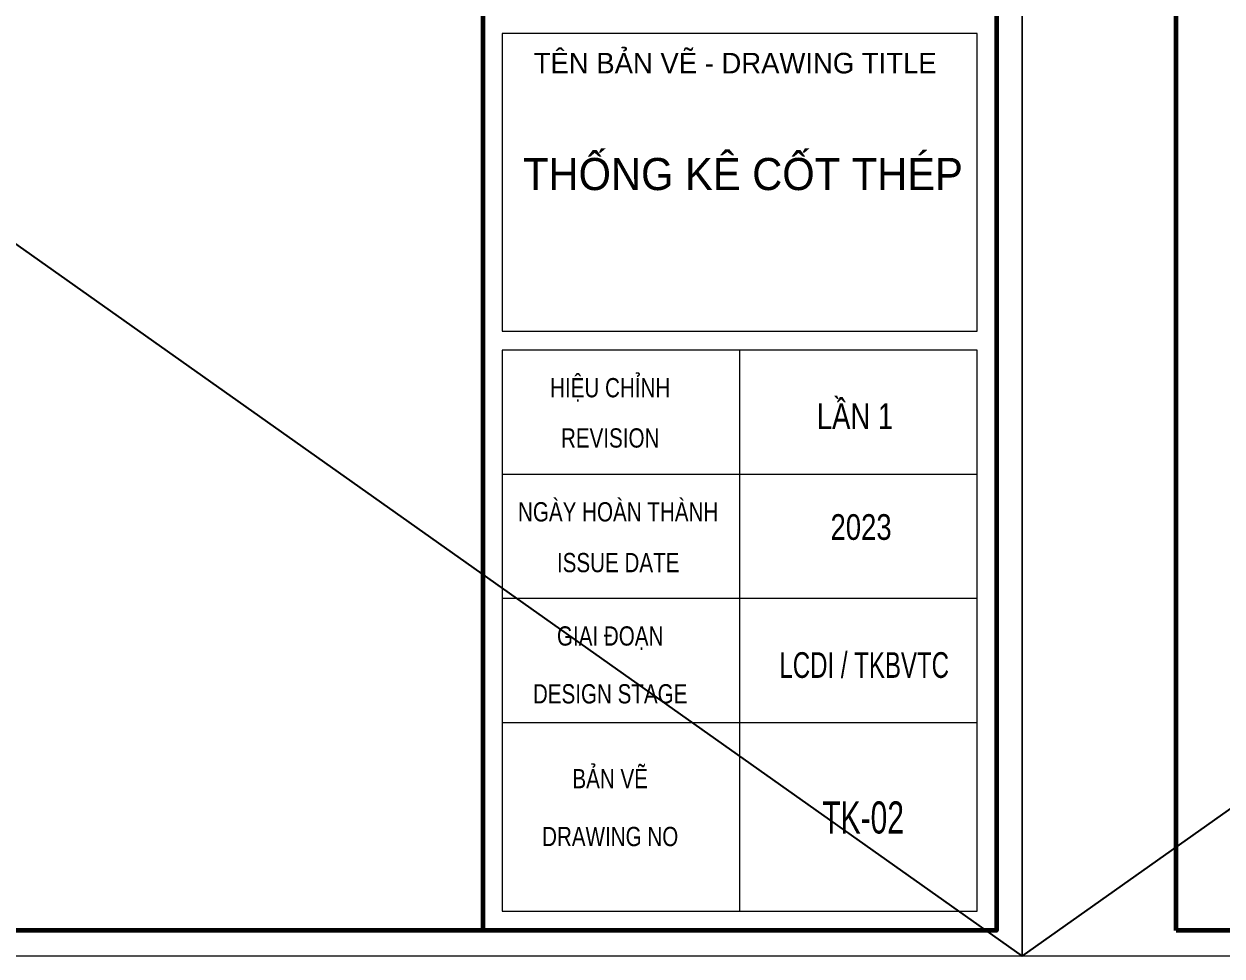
# Model space of a CAD drawing. Header units: millimetres. Extents: x -211129 to 461116, y -574633 to 115.
# Drawn here: x 375874 to 382407, y -552481 to -547401 of the extents above; entities that cross this region are included whole.
import ezdxf
from ezdxf.enums import TextEntityAlignment as Align

# ---------------------------------------------------------------- set-up
doc = ezdxf.new("R2010")
doc.units = ezdxf.units.MM
doc.header["$MEASUREMENT"] = 0
doc.layers.get('Defpoints').update_dxf_attribs({"color": 1})
doc.layers.add('KCS_Plotter', color=11, linetype='Continuous', plot=False)
for name, color, linetype, lineweight in [('Khungten_LCDI', 7, 'Continuous', 5), ('LC Net thay', 63, 'Continuous', 25), ('LC Text1', 3, 'Continuous', 20)]:
    doc.layers.add(name, color=color, linetype=linetype, lineweight=lineweight)
doc.styles.add('Khungten', font='VHAVAN.TTF', dxfattribs={"width": 0.9, "height": 5000})
doc.styles.add('LC 1', font='VHAVANB.TTF')
doc.styles.add('Title', font='VHBLACK.TTF', dxfattribs={"width": 0.8})

# ---------------------------------------------------------------- blocks, each defined once
blk = doc.blocks.new('lcdi fix')
at = {"layer": 'Defpoints', "lineweight": 0}
blk.add_lwpolyline([(-1200, -14850), (-1200, 14850), (40800, 14850), (40800, -14850)], close=True, dxfattribs=at)
at = {"layer": 'Khungten_LCDI', "color": 5, "lineweight": 60}
blk.add_line((36600, 14650), (36600, -14650), dxfattribs=at)
at = {"layer": 'Khungten_LCDI', "color": 5, "lineweight": 25}
blk.add_line((40600, -14650), (40600, 14650), dxfattribs=at)
at = {"layer": 'Khungten_LCDI', "color": 9, "lineweight": 15}
for p, q in [((38600, -10133.4), (38600, -14500)), ((40450, -11100), (36750, -11100)), ((40450, -12066.7), (36750, -12066.7)), ((40450, -13033.3), (36750, -13033.3))]:
    blk.add_line(p, q, dxfattribs=at)
at = {"layer": 'Khungten_LCDI', "color": 5, "lineweight": 60}
blk.add_lwpolyline([(0, -14650), (0, 14650), (40600, 14650), (40600, -14650)], close=True, dxfattribs=at)
at = {"layer": 'Khungten_LCDI', "color": 9, "lineweight": 15}
for points in [[(36750, -9983.4), (40450, -9983.4), (40450, -7667.3), (36750, -7667.3)], [(36750, -14500), (40450, -14500), (40450, -10133.4), (36750, -10133.4)]]:
    blk.add_lwpolyline(points, close=True, dxfattribs=at)
at = {"color": 7, "style": 'Khungten'}
blk.add_text('tªn b¶n vÏ - drawing title', height=160, dxfattribs=at).set_placement((38565.6, -7977.2), align=Align.CENTER)
at = {"color": 7}
for s, height, style, width, p in [('hiÖu chØnh', 150, 'Khungten', 0.8, (37591.7, -10499.4)), ('revision', 150, 'Khungten', 0.8, (37591.7, -10891)), ('ngµy hoµn thµnh', 150, 'Khungten', 0.8, (37654, -11466.1)), ('issue date', 150, 'Khungten', 0.8, (37654, -11861.5)), ('giai ®o¹n', 150, 'Khungten', 0.8, (37591.7, -12432.7)), ('lcdi / TKBVTC', 200, 'Title', 0.7, (39570.6, -12684.1)), ('design stage', 150, 'Khungten', 0.8, (37591.7, -12883.2)), ('b¶n vÏ', 150, 'Khungten', 0.8, (37591.7, -13543.7)), ('drawing nO', 150, 'Khungten', 0.8, (37591.7, -13994.2))]:
    blk.add_text(s, height=height, dxfattribs=dict(at, style=style, width=width)).set_placement(p, align=Align.CENTER)
at = {"color": 7, "style": 'Khungten', "width": 0.8}
for tag, p in [('REVISION', (39498.8, -10746.3)), ('NGAYHT', (39546.1, -11609.4))]:
    blk.add_attdef(tag, text='', height=200, dxfattribs=at).set_placement(p, align=Align.CENTER)
at = {"layer": 'LC Text1', "color": 3, "style": 'LC 1', "width": 1.834006}
for tag, p, p2 in [('TENBANVE1', (36912.7, -8885.8), (40339.1, -8885.8)), ('TENBANVE2', (36912.7, -9562.5), (40339.1, -9562.5))]:
    blk.add_attdef(tag, text='', height=250, dxfattribs=at).set_placement(p, p2, align=Align.FIT)
at = {"layer": 'LC Text1', "style": 'Title', "width": 0.7}
blk.add_attdef('SOBANVE', text='', height=250, dxfattribs=at).set_placement((39562, -13896.2), align=Align.CENTER)

msp = doc.modelspace()

# ---------------------------------------------------------------- linework, layer by layer
at = {"layer": 'KCS_Plotter', "ltscale": 250}
for p, q in [((351916.3, -531691.2), (381316.3, -552481.2)), ((381316.3, -552481.2), (410716.3, -531691.2))]:
    msp.add_line(p, q, dxfattribs=at)

# ---------------------------------------------------------------- block references
at = {"layer": 'LC Net thay'}
ref = msp.add_blockref('lcdi fix', (352756.3, -542086.2), dxfattribs=dict(at, xscale=0.7, yscale=0.7, zscale=0.7))
ref.add_attrib('NGAYHT', '2023', dxfattribs={"layer": 'LC Text1', "height": 140, "style": 'Khungten', "width": 0.8}).set_placement((380438.6, -550212.8), align=Align.CENTER)
ref.add_attrib('REVISION', 'lÇn 1', dxfattribs={"layer": 'LC Text1', "height": 140, "style": 'Khungten', "width": 0.8}).set_placement((380405.4, -549608.6), align=Align.CENTER)
ref.add_attrib('SOBANVE', 'TK-02', dxfattribs={"layer": 'LC Text1', "height": 175, "style": 'Title', "width": 0.7}).set_placement((380449.7, -551813.5), align=Align.CENTER)
ref.add_attrib('TENBANVE1', 'thèng kª CèT thÐp', dxfattribs={"layer": 'LC Text1', "height": 175, "style": 'Title', "width": 0.861916}).set_placement((378595.2, -548306.2), (380993.7, -548306.2), align=Align.FIT)
at = {"layer": 'LC Net thay', "xscale": 0.7, "yscale": 0.7, "zscale": 0.7}
msp.add_blockref('lcdi fix', (382156.3, -542086.2), dxfattribs=at)

doc.saveas('drawing.dxf')
